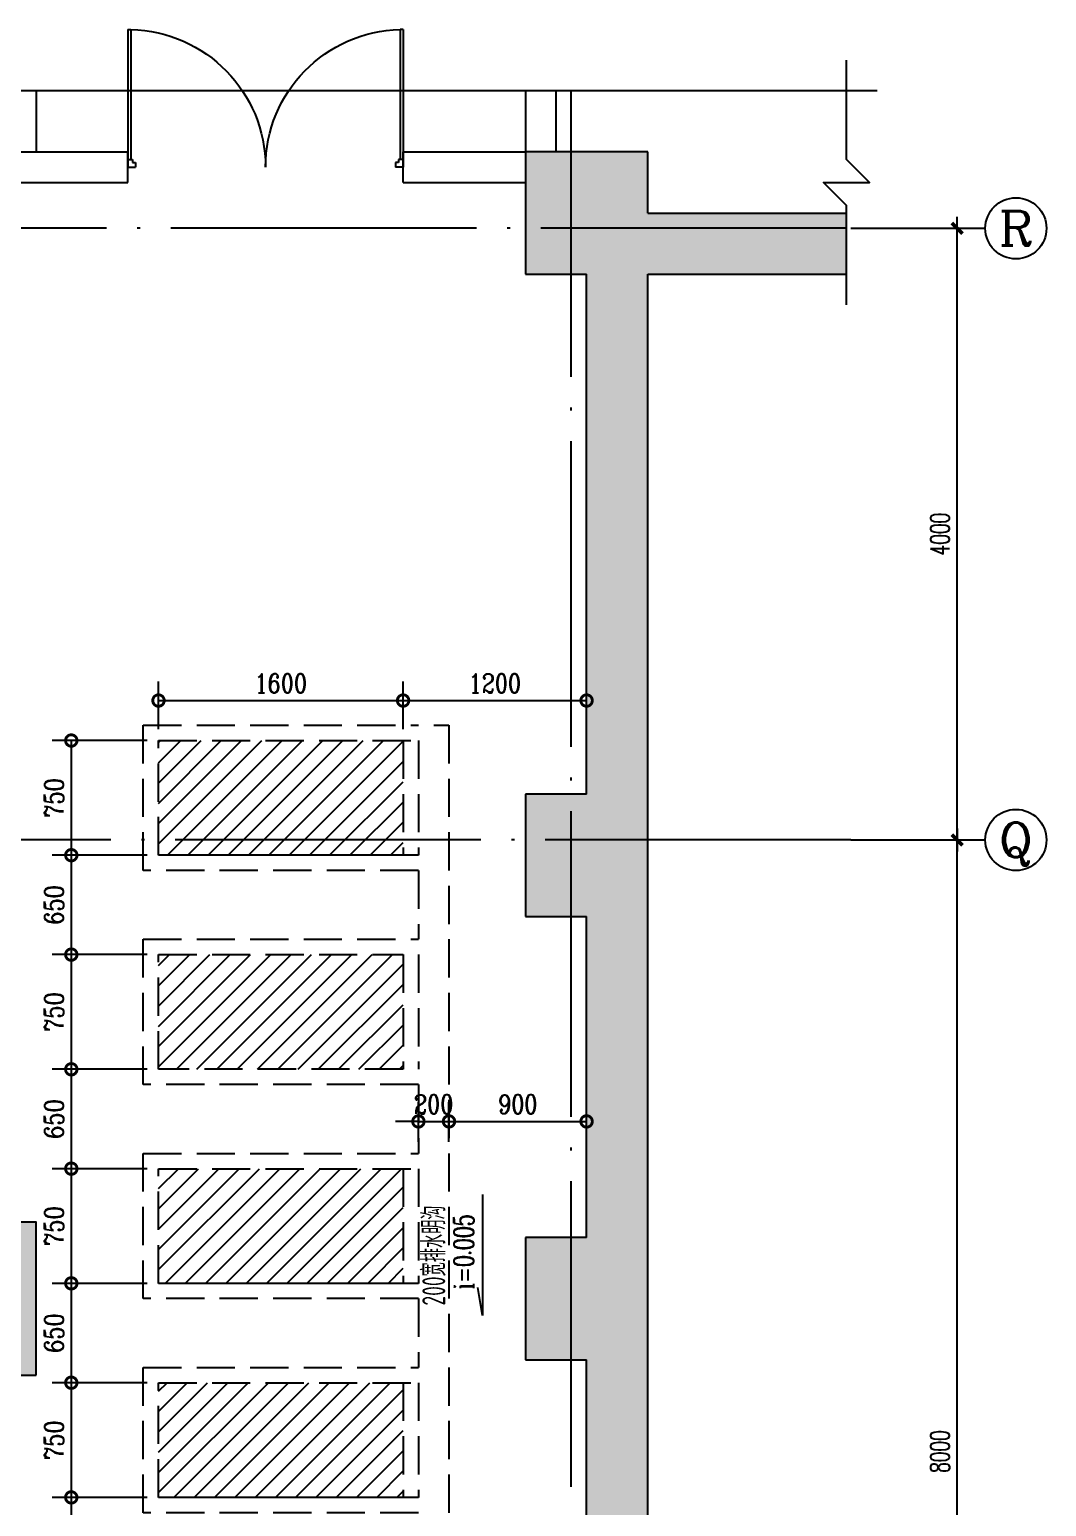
# Model space of a CAD drawing. Extents: x -345393 to -54719, y 203828 to 476815.
# Drawn here: x -274612 to -267960, y 236051 to 245710 of the extents above; entities that cross this region are included whole.
import ezdxf
from ezdxf.enums import TextEntityAlignment as Align

# ---------------------------------------------------------------- set-up
doc = ezdxf.new("R2010")
doc.units = 0
doc.header["$LTSCALE"] = 1000
doc.header["$MEASUREMENT"] = 0
doc.linetypes.add('DASH', pattern=[0.35, 0.25, -0.1])
doc.linetypes.add('DOTE', pattern=[2.42, 2, -0.2, 0.02, -0.2])
doc.layers.get('0').update_dxf_attribs({"color": 252, "linetype": 'CONTINUOUS'})
doc.layers.get('Defpoints').update_dxf_attribs({"color": 252, "linetype": 'CONTINUOUS'})
for name, color, linetype in [('A-墙线', 252, 'CONTINUOUS'), ('A-门', 252, 'CONTINUOUS'), ('AXIS', 252, 'CONTINUOUS'), ('AXIS_TEXT', 252, 'CONTINUOUS'), ('COLUMN', 250, 'CONTINUOUS'), ('DOTE', 250, 'DOTE'), ('PUB_HATCH', 250, 'CONTINUOUS'), ('WALL', 252, 'CONTINUOUS'), ('暖通-水-标注', 95, 'CONTINUOUS'), ('暖通-水-设备基础', 75, 'DASH'), ('暖通-水-说明', 3, 'CONTINUOUS'), ('暖通-风-标注', 160, 'CONTINUOUS')]:
    doc.layers.add(name, color=color, linetype=linetype)
doc.styles.add('_TCH_AXIS', font='COMPLEX', dxfattribs={"bigfont": 'GBCBIG'})
doc.styles.add('COMPLEX', font='COMPLEX')
doc.styles.add('HZ-ZGBZ', font='romanc.shx', dxfattribs={"width": 0.65, "bigfont": '0hztxt.shx'})
doc.styles.add('M-TEXT2', font='romanc.shx', dxfattribs={"width": 0.8, "bigfont": 'hzf.shx'})
doc.styles.add('NT4', font='tssdeng.shx', dxfattribs={"width": 0.65, "bigfont": 'tssdchn.shx'})
doc.styles.add('ROMANC', font='romanc', dxfattribs={"width": 0.9})
doc.dimstyles.new('暖-标注50', dxfattribs={"dimscale": 0.5, "dimtxt": 250, "dimasz": 1, "dimexe": 150, "dimexo": 150, "dimgap": 100, "dimtad": 1, "dimdec": 0, "dimdsep": 46, "dimtxsty": 'HZ-ZGBZ', "dimblk": '_DIMX', "dimcen": 0.09, "dimclrt": 7, "dimadec": 0, "dimazin": 0, "dimtfac": 1, "dimtdec": 0, "dimtix": 1, "dimtmove": 2, "dimatfit": 3, "dimldrblk": '_DIMX', "dimfxl": 0, "dimtolj": 1, "dimtzin": 0, "dimarcsym": 0})
doc.dimstyles.new('暖通-水-尺寸标注50', dxfattribs={"dimscale": 0.5, "dimtxt": 250, "dimasz": 300, "dimexe": 250, "dimexo": 150, "dimgap": 100, "dimtad": 1, "dimdec": 4, "dimrnd": 5, "dimdsep": 46, "dimtxsty": 'M-TEXT2', "dimblk1": 'DOTSMALL', "dimblk2": 'DOTSMALL', "dimsah": 1, "dimcen": 0.09, "dimclrd": 256, "dimclre": 256, "dimclrt": 7, "dimadec": 0, "dimazin": 0, "dimtfac": 1, "dimtdec": 4, "dimtix": 1, "dimtmove": 2, "dimatfit": 3, "dimldrblk": 'DOTSMALL', "dimfxl": 0, "dimtolj": 1, "dimtzin": 0, "dimarcsym": 0})

# ---------------------------------------------------------------- blocks, each defined once
blk = doc.blocks.new('m1800')
at = {"layer": 'A-墙线'}
for p, q in [((-900, -100), (-900, 100)), ((900, -100), (900, 100))]:
    blk.add_line(p, q, dxfattribs=at)
at = {"layer": 'A-门'}
for p, q in [((-900, 900), (-900, 0)), ((-900, 900), (-880, 900)), ((-880, 900), (-880, 50)), ((880, 900), (880, 50)), ((900, 900), (880, 900)), ((900, 900), (900, 0)), ((-900, 50), (-870, 50)), ((-900, 0), (-850, 0)), ((-870, 50), (-870, 30)), ((-870, 30), (-850, 30)), ((-850, 30), (-850, 0)), ((850, 30), (850, 0)), ((870, 30), (850, 30)), ((900, 0), (850, 0)), ((870, 50), (870, 30)), ((900, 50), (870, 50))]:
    blk.add_line(p, q, dxfattribs=at)
for centre, start, end in [((-900, 0), 0, 88.72666), ((900, 0), 91.27334, 180)]:
    blk.add_arc(centre, 900, start, end, dxfattribs=at)
blk = doc.blocks.new('_DIMX')
blk.add_line((-150, 0), (150, 0))
at = {"const_width": 50}
blk.add_lwpolyline([(-70, -70), (70, 70)], dxfattribs=at)
blk = doc.blocks.new('*D293')
at = {"layer": 'Defpoints', "color": 0}
for p in [(-269268.2, 240410.1), (-268544.3, 240410.1), (-269268.2, 232410.1)]:
    blk.add_point(p, dxfattribs=at)
at = {"layer": '暖通-风-标注', "color": 0, "lineweight": -2}
for p, q in [((-269193.2, 240410.1), (-268469.3, 240410.1)), ((-268544.3, 232410.6), (-268544.3, 240409.6)), ((-269193.2, 232410.1), (-268469.3, 232410.1))]:
    blk.add_line(p, q, dxfattribs=at)
at = {"layer": '暖通-风-标注', "color": 0, "lineweight": -2, "xscale": 0.5, "yscale": 0.5, "zscale": 0.5}
for p, rotation in [((-268544.3, 240410.1), 90), ((-268544.3, 232410.1), 270)]:
    blk.add_blockref('_DIMX', p, dxfattribs=dict(at, rotation=rotation))
at = {"layer": '暖通-风-标注', "color": 7, "insert": (-268656.8, 236410.1), "char_height": 125, "attachment_point": 5, "rotation": 90, "style": 'HZ-ZGBZ'}
blk.add_mtext('\\A1;8000', dxfattribs=at)
blk = doc.blocks.new('*D294')
at = {"layer": 'Defpoints', "color": 0}
for p in [(-269268.2, 244410.1), (-268544.3, 244410.1), (-269268.2, 240410.1)]:
    blk.add_point(p, dxfattribs=at)
at = {"layer": '暖通-风-标注', "color": 0, "lineweight": -2}
for p, q in [((-269193.2, 244410.1), (-268469.3, 244410.1)), ((-268544.3, 240410.6), (-268544.3, 244409.6)), ((-269193.2, 240410.1), (-268469.3, 240410.1))]:
    blk.add_line(p, q, dxfattribs=at)
at = {"layer": '暖通-风-标注', "color": 0, "lineweight": -2, "xscale": 0.5, "yscale": 0.5, "zscale": 0.5}
for p, rotation in [((-268544.3, 244410.1), 90), ((-268544.3, 240410.1), 270)]:
    blk.add_blockref('_DIMX', p, dxfattribs=dict(at, rotation=rotation))
at = {"layer": '暖通-风-标注', "color": 7, "insert": (-268656.8, 242410.1), "char_height": 125, "attachment_point": 5, "rotation": 90, "style": 'HZ-ZGBZ'}
blk.add_mtext('\\A1;4000', dxfattribs=at)
blk = doc.blocks.new('_AXISO')
blk.add_circle((0, 0), 0.5)
at = {"layer": 'AXIS_TEXT', "style": 'COMPLEX', "width": 1.041667}
blk.add_attdef('A', text='', height=0.56, dxfattribs=at).set_placement((-0.25, -0.28), (0.25, -0.28), align=Align.FIT)
blk = doc.blocks.new('_FZH')
blk.add_lwpolyline([(-0.5, -0.5), (0.5, -0.5), (0.5, 0.5), (-0.5, 0.5)], close=True)
at = {"layer": 'PUB_HATCH'}
blk.add_solid([(-0.5, -0.5), (0.5, -0.5), (-0.5, 0.5), (0.5, 0.5)], dxfattribs=at)
blk = doc.blocks.new('_DOTSMALL')
at = {"color": 0, "const_width": 0.5}
blk.add_lwpolyline([(-0.0625, 0, 1), (0.0625, 0, 1)], format="xyb", close=True, dxfattribs=at)
blk = doc.blocks.new('*D220')
at = {"layer": 'Defpoints', "color": 0}
for p in [(-273768.2, 241060.1), (-274338.6, 240310.1), (-273768.2, 240310.1)]:
    blk.add_point(p, dxfattribs=at)
at = {"layer": '暖通-水-标注', "linetype": 'Continuous', "lineweight": -2}
for p, q in [((-273843.2, 241060.1), (-274463.6, 241060.1)), ((-274338.6, 241060.1), (-274338.6, 240310.1)), ((-273843.2, 240310.1), (-274463.6, 240310.1))]:
    blk.add_line(p, q, dxfattribs=at)
at = {"layer": '暖通-水-标注', "lineweight": -2, "xscale": 150, "yscale": 150, "zscale": 150}
for p, rotation in [((-274338.6, 241060.1), 90), ((-274338.6, 240310.1), 270)]:
    blk.add_blockref('_DOTSMALL', p, dxfattribs=dict(at, rotation=rotation))
at = {"layer": '暖通-水-标注', "color": 7, "insert": (-274451.1, 240685.1), "char_height": 125, "attachment_point": 5, "rotation": 90, "style": 'M-TEXT2'}
blk.add_mtext('\\A1;750', dxfattribs=at)
blk = doc.blocks.new('*D221')
at = {"layer": 'Defpoints', "color": 0}
for p in [(-273768.2, 240310.1), (-274338.6, 239660.1), (-273768.2, 239660.1)]:
    blk.add_point(p, dxfattribs=at)
at = {"layer": '暖通-水-标注', "linetype": 'Continuous', "lineweight": -2}
for p, q in [((-273843.2, 240310.1), (-274463.6, 240310.1)), ((-274338.6, 240310.1), (-274338.6, 239660.1)), ((-273843.2, 239660.1), (-274463.6, 239660.1))]:
    blk.add_line(p, q, dxfattribs=at)
at = {"layer": '暖通-水-标注', "lineweight": -2, "xscale": 150, "yscale": 150, "zscale": 150}
for p, rotation in [((-274338.6, 240310.1), 90), ((-274338.6, 239660.1), 270)]:
    blk.add_blockref('_DOTSMALL', p, dxfattribs=dict(at, rotation=rotation))
at = {"layer": '暖通-水-标注', "color": 7, "insert": (-274451.1, 239985.1), "char_height": 125, "attachment_point": 5, "rotation": 90, "style": 'M-TEXT2'}
blk.add_mtext('\\A1;650', dxfattribs=at)
blk = doc.blocks.new('*D222')
at = {"layer": 'Defpoints', "color": 0}
for p in [(-273768.2, 239660.1), (-274338.6, 238910.1), (-273768.2, 238910.1)]:
    blk.add_point(p, dxfattribs=at)
at = {"layer": '暖通-水-标注', "linetype": 'Continuous', "lineweight": -2}
for p, q in [((-273843.2, 239660.1), (-274463.6, 239660.1)), ((-274338.6, 239660.1), (-274338.6, 238910.1)), ((-273843.2, 238910.1), (-274463.6, 238910.1))]:
    blk.add_line(p, q, dxfattribs=at)
at = {"layer": '暖通-水-标注', "lineweight": -2, "xscale": 150, "yscale": 150, "zscale": 150}
for p, rotation in [((-274338.6, 239660.1), 90), ((-274338.6, 238910.1), 270)]:
    blk.add_blockref('_DOTSMALL', p, dxfattribs=dict(at, rotation=rotation))
at = {"layer": '暖通-水-标注', "color": 7, "insert": (-274451.1, 239285.1), "char_height": 125, "attachment_point": 5, "rotation": 90, "style": 'M-TEXT2'}
blk.add_mtext('\\A1;750', dxfattribs=at)
blk = doc.blocks.new('*D223')
at = {"layer": 'Defpoints', "color": 0}
for p in [(-273768.2, 238910.1), (-274338.6, 238260.1), (-273768.2, 238260.1)]:
    blk.add_point(p, dxfattribs=at)
at = {"layer": '暖通-水-标注', "linetype": 'Continuous', "lineweight": -2}
for p, q in [((-273843.2, 238910.1), (-274463.6, 238910.1)), ((-274338.6, 238910.1), (-274338.6, 238260.1)), ((-273843.2, 238260.1), (-274463.6, 238260.1))]:
    blk.add_line(p, q, dxfattribs=at)
at = {"layer": '暖通-水-标注', "lineweight": -2, "xscale": 150, "yscale": 150, "zscale": 150}
for p, rotation in [((-274338.6, 238910.1), 90), ((-274338.6, 238260.1), 270)]:
    blk.add_blockref('_DOTSMALL', p, dxfattribs=dict(at, rotation=rotation))
at = {"layer": '暖通-水-标注', "color": 7, "insert": (-274451.1, 238585.1), "char_height": 125, "attachment_point": 5, "rotation": 90, "style": 'M-TEXT2'}
blk.add_mtext('\\A1;650', dxfattribs=at)
blk = doc.blocks.new('*D224')
at = {"layer": 'Defpoints', "color": 0}
for p in [(-273768.2, 238260.1), (-274338.6, 237510.1), (-273768.2, 237510.1)]:
    blk.add_point(p, dxfattribs=at)
at = {"layer": '暖通-水-标注', "linetype": 'Continuous', "lineweight": -2}
for p, q in [((-273843.2, 238260.1), (-274463.6, 238260.1)), ((-274338.6, 238260.1), (-274338.6, 237510.1)), ((-273843.2, 237510.1), (-274463.6, 237510.1))]:
    blk.add_line(p, q, dxfattribs=at)
at = {"layer": '暖通-水-标注', "lineweight": -2, "xscale": 150, "yscale": 150, "zscale": 150}
for p, rotation in [((-274338.6, 238260.1), 90), ((-274338.6, 237510.1), 270)]:
    blk.add_blockref('_DOTSMALL', p, dxfattribs=dict(at, rotation=rotation))
at = {"layer": '暖通-水-标注', "color": 7, "insert": (-274451.1, 237885.1), "char_height": 125, "attachment_point": 5, "rotation": 90, "style": 'M-TEXT2'}
blk.add_mtext('\\A1;750', dxfattribs=at)
blk = doc.blocks.new('*D225')
at = {"layer": 'Defpoints', "color": 0}
for p in [(-273768.2, 237510.1), (-274338.6, 236860.1), (-273768.2, 236860.1)]:
    blk.add_point(p, dxfattribs=at)
at = {"layer": '暖通-水-标注', "linetype": 'Continuous', "lineweight": -2}
for p, q in [((-273843.2, 237510.1), (-274463.6, 237510.1)), ((-274338.6, 237510.1), (-274338.6, 236860.1)), ((-273843.2, 236860.1), (-274463.6, 236860.1))]:
    blk.add_line(p, q, dxfattribs=at)
at = {"layer": '暖通-水-标注', "lineweight": -2, "xscale": 150, "yscale": 150, "zscale": 150}
for p, rotation in [((-274338.6, 237510.1), 90), ((-274338.6, 236860.1), 270)]:
    blk.add_blockref('_DOTSMALL', p, dxfattribs=dict(at, rotation=rotation))
at = {"layer": '暖通-水-标注', "color": 7, "insert": (-274451.1, 237185.1), "char_height": 125, "attachment_point": 5, "rotation": 90, "style": 'M-TEXT2'}
blk.add_mtext('\\A1;650', dxfattribs=at)
blk = doc.blocks.new('*D226')
at = {"layer": 'Defpoints', "color": 0}
for p in [(-273768.2, 236860.1), (-274338.6, 236110.1), (-273768.2, 236110.1)]:
    blk.add_point(p, dxfattribs=at)
at = {"layer": '暖通-水-标注', "linetype": 'Continuous', "lineweight": -2}
for p, q in [((-273843.2, 236860.1), (-274463.6, 236860.1)), ((-274338.6, 236860.1), (-274338.6, 236110.1)), ((-273843.2, 236110.1), (-274463.6, 236110.1))]:
    blk.add_line(p, q, dxfattribs=at)
at = {"layer": '暖通-水-标注', "lineweight": -2, "xscale": 150, "yscale": 150, "zscale": 150}
for p, rotation in [((-274338.6, 236860.1), 90), ((-274338.6, 236110.1), 270)]:
    blk.add_blockref('_DOTSMALL', p, dxfattribs=dict(at, rotation=rotation))
at = {"layer": '暖通-水-标注', "color": 7, "insert": (-274451.1, 236485.1), "char_height": 125, "attachment_point": 5, "rotation": 90, "style": 'M-TEXT2'}
blk.add_mtext('\\A1;750', dxfattribs=at)
blk = doc.blocks.new('*D227')
at = {"layer": 'Defpoints', "color": 0}
for p in [(-273768.2, 236110.1), (-274338.6, 235610.1), (-273318.2, 235610.1)]:
    blk.add_point(p, dxfattribs=at)
at = {"layer": '暖通-水-标注', "linetype": 'Continuous', "lineweight": -2}
for p, q in [((-273843.2, 236110.1), (-274463.6, 236110.1)), ((-274338.6, 236110.1), (-274338.6, 235610.1)), ((-273393.2, 235610.1), (-274463.6, 235610.1))]:
    blk.add_line(p, q, dxfattribs=at)
at = {"layer": '暖通-水-标注', "lineweight": -2, "xscale": 150, "yscale": 150, "zscale": 150}
for p, rotation in [((-274338.6, 236110.1), 90), ((-274338.6, 235610.1), 270)]:
    blk.add_blockref('_DOTSMALL', p, dxfattribs=dict(at, rotation=rotation))
at = {"layer": '暖通-水-标注', "color": 7, "insert": (-274451.1, 235860.1), "char_height": 125, "attachment_point": 5, "rotation": 90, "style": 'M-TEXT2'}
blk.add_mtext('\\A1;500', dxfattribs=at)
blk = doc.blocks.new('*D232')
at = {"layer": 'Defpoints', "color": 0}
for p in [(-272168.2, 241321.7), (-273768.2, 241060.1), (-272168.2, 241060.1)]:
    blk.add_point(p, dxfattribs=at)
at = {"layer": '暖通-水-标注', "linetype": 'Continuous', "lineweight": -2}
for p, q in [((-273768.2, 241135.1), (-273768.2, 241446.7)), ((-272168.2, 241135.1), (-272168.2, 241446.7)), ((-273768.2, 241321.7), (-272168.2, 241321.7))]:
    blk.add_line(p, q, dxfattribs=at)
at = {"layer": '暖通-水-标注', "lineweight": -2, "xscale": 150, "yscale": 150, "zscale": 150, "rotation": 180}
blk.add_blockref('_DOTSMALL', (-273768.2, 241321.7), dxfattribs=at)
at = {"layer": '暖通-水-标注', "lineweight": -2, "xscale": 150, "yscale": 150, "zscale": 150}
blk.add_blockref('_DOTSMALL', (-272168.2, 241321.7), dxfattribs=at)
at = {"layer": '暖通-水-标注', "color": 7, "insert": (-272968.2, 241434.2), "char_height": 125, "attachment_point": 5, "style": 'M-TEXT2'}
blk.add_mtext('\\A1;1600', dxfattribs=at)
blk = doc.blocks.new('*D233')
at = {"layer": 'Defpoints', "color": 0}
for p in [(-270968.2, 241321.7), (-272168.2, 241060.1), (-270968.2, 240710.1)]:
    blk.add_point(p, dxfattribs=at)
at = {"layer": '暖通-水-标注', "linetype": 'Continuous', "lineweight": -2}
for p, q in [((-272168.2, 241135.1), (-272168.2, 241446.7)), ((-270968.2, 240785.1), (-270968.2, 241446.7)), ((-272168.2, 241321.7), (-270968.2, 241321.7))]:
    blk.add_line(p, q, dxfattribs=at)
at = {"layer": '暖通-水-标注', "lineweight": -2, "xscale": 150, "yscale": 150, "zscale": 150, "rotation": 180}
blk.add_blockref('_DOTSMALL', (-272168.2, 241321.7), dxfattribs=at)
at = {"layer": '暖通-水-标注', "lineweight": -2, "xscale": 150, "yscale": 150, "zscale": 150}
blk.add_blockref('_DOTSMALL', (-270968.2, 241321.7), dxfattribs=at)
at = {"layer": '暖通-水-标注', "color": 7, "insert": (-271568.2, 241434.2), "char_height": 125, "attachment_point": 5, "style": 'M-TEXT2'}
blk.add_mtext('\\A1;1200', dxfattribs=at)
blk = doc.blocks.new('*D593')
at = {"layer": 'Defpoints', "color": 0}
for p in [(-271868.2, 238569), (-272068.2, 238360.1), (-271868.2, 238360.1)]:
    blk.add_point(p, dxfattribs=at)
at = {"layer": '暖通-水-标注', "linetype": 'Continuous', "lineweight": -2}
for p, q in [((-272068.2, 238435.1), (-272068.2, 238694)), ((-271868.2, 238435.1), (-271868.2, 238694)), ((-272068.2, 238569), (-272218.2, 238569)), ((-272068.2, 238569), (-271868.2, 238569)), ((-271868.2, 238569), (-271718.2, 238569))]:
    blk.add_line(p, q, dxfattribs=at)
at = {"layer": '暖通-水-标注', "lineweight": -2, "xscale": 150, "yscale": 150, "zscale": 150}
blk.add_blockref('_DOTSMALL', (-272068.2, 238569), dxfattribs=at)
at = {"layer": '暖通-水-标注', "lineweight": -2, "xscale": 150, "yscale": 150, "zscale": 150, "rotation": 180}
blk.add_blockref('_DOTSMALL', (-271868.2, 238569), dxfattribs=at)
at = {"layer": '暖通-水-标注', "color": 7, "insert": (-271968.2, 238681.5), "char_height": 125, "attachment_point": 5, "style": 'M-TEXT2'}
blk.add_mtext('\\A1;200', dxfattribs=at)
blk = doc.blocks.new('*D594')
at = {"layer": 'Defpoints', "color": 0}
for p in [(-270968.2, 238569), (-271868.2, 238360.1), (-270968.2, 238211.4)]:
    blk.add_point(p, dxfattribs=at)
at = {"layer": '暖通-水-标注', "linetype": 'Continuous', "lineweight": -2}
for p, q in [((-271868.2, 238435.1), (-271868.2, 238694)), ((-270968.2, 238286.4), (-270968.2, 238694)), ((-271868.2, 238569), (-270968.2, 238569))]:
    blk.add_line(p, q, dxfattribs=at)
at = {"layer": '暖通-水-标注', "lineweight": -2, "xscale": 150, "yscale": 150, "zscale": 150, "rotation": 180}
blk.add_blockref('_DOTSMALL', (-271868.2, 238569), dxfattribs=at)
at = {"layer": '暖通-水-标注', "lineweight": -2, "xscale": 150, "yscale": 150, "zscale": 150}
blk.add_blockref('_DOTSMALL', (-270968.2, 238569), dxfattribs=at)
at = {"layer": '暖通-水-标注', "color": 7, "insert": (-271418.2, 238681.5), "char_height": 125, "attachment_point": 5, "style": 'M-TEXT2'}
blk.add_mtext('\\A1;900', dxfattribs=at)

msp = doc.modelspace()

# ---------------------------------------------------------------- hatches: boundary and pattern name
at = {"layer": 'PUB_HATCH'}
for points in [[(-271368.20658, 244110.0791), (-270568.20963, 244110.0791), (-270568.20963, 244910.07986), (-271368.20658, 244910.07986)], [(-269268.21421, 244110.08253), (-269268.21421, 244510.08253), (-270568.20963, 244510.08253), (-270568.20963, 244110.08253)], [(-270568.20963, 244260.08291), (-270568.20963, 244110.0791), (-270968.20429, 244110.0791), (-270968.20429, 240710.08253), (-270568.20429, 240710.08253), (-270568.20429, 244260.08291)], [(-271368.20811, 239910.08368), (-270568.20429, 239910.08368), (-270568.20429, 240710.08253), (-271368.20811, 240710.08253)], [(-270568.20429, 239910.08368), (-270968.20429, 239910.08368), (-270968.20429, 237810.08196), (-270568.20429, 237810.08196)], [(-271368.20811, 237010.08311), (-270568.20429, 237010.08311), (-270568.20429, 237810.08196), (-271368.20811, 237810.08196)], [(-270568.20429, 237010.08311), (-270968.20429, 237010.08311), (-270968.20429, 232810.07891), (-270568.20429, 232810.07891)]]:
    msp.add_hatch(color=256, dxfattribs=at).paths.add_polyline_path(points)
at = {"layer": '暖通-水-设备基础'}
h = msp.add_hatch(dxfattribs=at)
h.set_pattern_fill('ANSI31', color=251, scale=750, style=0)
h.set_pattern_definition([(45, (-963204.23, 49590.78), (-66.291261, 66.291261), [])])
h.paths.add_polyline_path([(-272168.20811, 240310.07891), (-272168.20811, 241060.07891), (-273768.20811, 241060.07891), (-273768.20811, 240310.07891)])
h.paths.add_polyline_path([(-272168.20811, 238910.07891), (-272168.20811, 239660.07891), (-273768.20811, 239660.07891), (-273768.20811, 238910.07891)])
h.paths.add_polyline_path([(-272168.20811, 237510.07891), (-272168.20811, 238260.07891), (-273768.20811, 238260.07891), (-273768.20811, 237510.07891)])
h.paths.add_polyline_path([(-272168.20811, 236110.07891), (-272168.20811, 236860.07891), (-273768.20811, 236860.07891), (-273768.20811, 236110.07891)])
h.paths.add_polyline_path([(-272168.20811, 234810.07891), (-272168.20811, 235610.07891), (-273318.20811, 235610.07891), (-273318.20811, 234810.07891)])
h.paths.add_polyline_path([(-274168.20811, 234310.07891), (-274168.20811, 233310.07891), (-272168.20811, 233310.07891), (-272168.20811, 234310.07891)])

# ---------------------------------------------------------------- linework, layer by layer
at = {"layer": 'A-墙线'}
for p, q in [((-274568.20506, 245310.07948), (-274568.20506, 244910.08253)), ((-271368.21116, 245310.07948), (-271368.21116, 244810.07977)), ((-271168.21116, 245310.07948), (-271168.21116, 244910.07986)), ((-274768.20811, 244910.08253), (-273968.21116, 244910.08253)), ((-272168.21116, 244910.08253), (-271368.21116, 244910.08253)), ((-274768.20811, 244710.08253), (-273968.21116, 244710.08253)), ((-272168.21116, 244710.08253), (-271368.21116, 244710.08253))]:
    msp.add_line(p, q, dxfattribs=at)
at = {"layer": 'AXIS'}
for p, q in [((-269239.62522, 244410.07948), (-268360.13733, 244410.07948)), ((-269239.62522, 240410.07948), (-268360.13733, 240410.07948))]:
    msp.add_line(p, q, dxfattribs=at)
at = {"layer": 'COLUMN'}
for p, q in [((-270568.20963, 244910.07986), (-271368.20658, 244910.07986)), ((-271368.20658, 244910.07986), (-271368.20658, 244110.0791)), ((-270568.20963, 244510.08253), (-270568.20963, 244910.07986)), ((-271368.20658, 244110.0791), (-270968.20429, 244110.0791)), ((-270968.20429, 240710.08253), (-271368.20811, 240710.08253)), ((-271368.20811, 240710.08253), (-271368.20811, 239910.08368)), ((-270568.20429, 239910.08368), (-270568.20429, 240710.08253)), ((-271368.20811, 239910.08368), (-270968.20429, 239910.08368)), ((-270968.20429, 237810.08196), (-271368.20811, 237810.08196)), ((-271368.20811, 237810.08196), (-271368.20811, 237010.08311)), ((-270568.20429, 237010.08311), (-270568.20429, 237810.08196)), ((-271368.20811, 237010.08311), (-270968.20429, 237010.08311))]:
    msp.add_line(p, q, dxfattribs=at)
at = {"layer": 'DOTE'}
for p, q in [((-271068.20811, 231338.54729), (-271068.20811, 245310.07948)), ((-269268.21421, 244410.07948), (-298868.202, 244410.07948)), ((-269239.62522, 240410.07948), (-298868.202, 240410.07948))]:
    msp.add_line(p, q, dxfattribs=at)
at = {"layer": 'WALL'}
for p, q in [((-270568.20963, 244510.08253), (-269268.21421, 244510.08253)), ((-270968.20429, 240710.08253), (-270968.20429, 244110.0791)), ((-270568.20963, 244110.08253), (-269268.21421, 244110.08253)), ((-270568.20429, 240710.08253), (-270568.20429, 244110.0791)), ((-270968.20429, 237810.08196), (-270968.20429, 239910.08368)), ((-270568.20429, 237810.08196), (-270568.20429, 239910.08368)), ((-270968.20429, 232810.07891), (-270968.20429, 237010.08311)), ((-270568.20429, 232810.07891), (-270568.20429, 237010.08311))]:
    msp.add_line(p, q, dxfattribs=at)
at = {"layer": '暖通-水-标注'}
for points in [[(-269068.21421, 245310.07948), (-283918.20811, 245310.07948), (-284068.18546, 245160.10213), (-284068.23076, 245460.05683), (-284218.20811, 245310.07948), (-299068.202, 245310.07948)], [(-269268.21421, 243910.08253), (-269268.21421, 244560.08101), (-269418.19156, 244710.05836), (-269118.23686, 244710.10366), (-269268.21421, 244860.08101), (-269268.21421, 245510.07948)]]:
    msp.add_lwpolyline(points, dxfattribs=at)
at = {"layer": '暖通-水-设备基础', "color": 2}
for p, q in [((-271968.20811, 241160.07891), (-271868.20811, 241160.07891)), ((-271868.20811, 241160.07891), (-271868.20811, 233210.07891)), ((-272068.20811, 239660.07891), (-272068.20811, 238910.07891)), ((-272068.20811, 238810.07891), (-272068.20811, 238360.07891)), ((-272068.20811, 238260.07891), (-272068.20811, 237510.07891)), ((-272068.20811, 237410.07891), (-272068.20811, 236960.07891)), ((-272068.20811, 236860.07891), (-272068.20811, 236110.07891))]:
    msp.add_line(p, q, dxfattribs=at)
for points in [[(-272068.20811, 240210.07891), (-273868.20811, 240210.07891), (-273868.20811, 241160.07891), (-272068.20811, 241160.07891)], [(-272068.20811, 240310.07891), (-273768.20811, 240310.07891), (-273768.20811, 241060.07891), (-272068.20811, 241060.07891), (-272068.20811, 240310.07891)], [(-272068.20811, 240210.07891), (-272068.20811, 239760.07891)], [(-272068.20811, 238810.07891), (-273868.20811, 238810.07891), (-273868.20811, 239760.07891), (-272068.20811, 239760.07891)], [(-272068.20811, 237410.07891), (-273868.20811, 237410.07891), (-273868.20811, 238360.07891), (-272068.20811, 238360.07891)], [(-272068.20811, 237510.07891), (-273768.20811, 237510.07891), (-273768.20811, 238260.07891), (-272068.20811, 238260.07891)], [(-272068.20811, 236010.07891), (-273868.20811, 236010.07891), (-273868.20811, 236960.07891), (-272068.20811, 236960.07891)], [(-272068.20811, 236110.07891), (-273768.20811, 236110.07891), (-273768.20811, 236860.07891), (-272068.20811, 236860.07891)]]:
    msp.add_lwpolyline(points, dxfattribs=at)
at = {"layer": '暖通-水-设备基础', "color": 75}
for points in [[(-273768.20811, 240310.07891), (-273768.20811, 241060.07891), (-272168.20811, 241060.07891), (-272168.20811, 240310.07891)], [(-273768.20811, 238910.07891), (-273768.20811, 239660.07891), (-272168.20811, 239660.07891), (-272168.20811, 238910.07891)], [(-273768.20811, 237510.07891), (-273768.20811, 238260.07891), (-272168.20811, 238260.07891), (-272168.20811, 237510.07891)], [(-273768.20811, 236110.07891), (-273768.20811, 236860.07891), (-272168.20811, 236860.07891), (-272168.20811, 236110.07891)]]:
    msp.add_lwpolyline(points, close=True, dxfattribs=at)
at = {"layer": '暖通-水-说明'}
for p, q in [((-271648.13602, 238092.08653), (-271648.13602, 237299.38546)), ((-271648.13602, 237299.38546), (-271679.91447, 237482.66582))]:
    msp.add_line(p, q, dxfattribs=at)

# ---------------------------------------------------------------- block references
at = {"layer": 'A-门', "xscale": -1}
msp.add_blockref('m1800', (-273068.21116, 244810.08253), dxfattribs=at)
at = {"layer": 'AXIS'}
ref = msp.add_blockref('_AXISO', (-268160.13733, 244410.07948), dxfattribs=dict(at, xscale=400, yscale=400, zscale=400))
ref.add_attrib('A', 'R', dxfattribs={"layer": 'AXIS_TEXT', "height": 226.27417, "style": '_TCH_AXIS', "width": 1.166667}).set_placement((-268273.27442, 244296.9424), (-268047.00025, 244296.9424), align=Align.FIT)
ref = msp.add_blockref('_AXISO', (-268160.13733, 240410.07948), dxfattribs=dict(at, xscale=400, yscale=400, zscale=400))
ref.add_attrib('A', 'Q', dxfattribs={"layer": 'AXIS_TEXT', "height": 226.27417, "style": '_TCH_AXIS', "width": 1.3125}).set_placement((-268273.27442, 240296.9424), (-268047.00025, 240296.9424), align=Align.FIT)
at = {"layer": 'COLUMN', "xscale": 1000, "yscale": 1000, "zscale": 1000, "rotation": 90}
msp.add_blockref('_FZH', (-275068.20811, 237410.08253), dxfattribs=at)

# ---------------------------------------------------------------- texts
at = {"layer": '暖通-水-说明', "color": 3}
for s, height, style, width, p in [('200宽排水明沟', 150, 'NT4', 0.65, (-271892.54374, 237364.61946)), ('i=0.005', 131.25, 'ROMANC', 0.7, (-271706.17211, 237470.51976))]:
    msp.add_text(s, height=height, rotation=90, dxfattribs=dict(at, style=style, width=width)).set_placement(p)

# ---------------------------------------------------------------- dimensions: what is measured, and where the dimension line sits
at = {"layer": '暖通-水-标注'}
for base, p1, p2, picture, middle in [((-272168.20811, 241321.68242), (-273768.20811, 241060.07891), (-272168.20811, 241060.07891), '*D232', (-272968.20811, 241434.18242)), ((-270968.20429, 241321.68242), (-272168.20811, 241060.07891), (-270968.20429, 240710.08253), '*D233', (-271568.2062, 241434.18242)), ((-271868.20811, 238568.99872), (-272068.20811, 238360.07891), (-271868.20811, 238360.07891), '*D593', (-271968.20811, 238681.49872)), ((-270968.20429, 238568.99872), (-271868.20811, 238360.07891), (-270968.20429, 238211.44864), '*D594', (-271418.2062, 238681.49872))]:
    dim = msp.add_linear_dim(base=base, p1=p1, p2=p2, dimstyle='暖通-水-尺寸标注50', dxfattribs=at)
    dim.commit()
    dim.dimension.update_dxf_attribs({"geometry": picture, "text_midpoint": middle})
for base, p1, p2, picture, middle in [((-274338.59434, 240310.07891), (-273768.20811, 241060.07891), (-273768.20811, 240310.07891), '*D220', (-274451.09434, 240685.07891)), ((-274338.59434, 239660.07891), (-273768.20811, 240310.07891), (-273768.20811, 239660.07891), '*D221', (-274451.09434, 239985.07891)), ((-274338.59434, 238910.07891), (-273768.20811, 239660.07891), (-273768.20811, 238910.07891), '*D222', (-274451.09434, 239285.07891)), ((-274338.59434, 238260.07891), (-273768.20811, 238910.07891), (-273768.20811, 238260.07891), '*D223', (-274451.09434, 238585.07891)), ((-274338.59434, 237510.07891), (-273768.20811, 238260.07891), (-273768.20811, 237510.07891), '*D224', (-274451.09434, 237885.07891)), ((-274338.59434, 236860.07891), (-273768.20811, 237510.07891), (-273768.20811, 236860.07891), '*D225', (-274451.09434, 237185.07891)), ((-274338.59434, 236110.07891), (-273768.20811, 236860.07891), (-273768.20811, 236110.07891), '*D226', (-274451.09434, 236485.07891)), ((-274338.59434, 235610.07891), (-273768.20811, 236110.07891), (-273318.20811, 235610.07891), '*D227', (-274451.09434, 235860.07891))]:
    dim = msp.add_linear_dim(base=base, p1=p1, p2=p2, angle=90, dimstyle='暖通-水-尺寸标注50', dxfattribs=at)
    dim.commit()
    dim.dimension.update_dxf_attribs({"geometry": picture, "text_midpoint": middle})
at = {"layer": '暖通-风-标注'}
for p1, p2, picture, middle in [((-269268.21421, 240410.07948), (-269268.21421, 244410.07948), '*D294', (-268656.78527, 242410.07948)), ((-269268.21421, 232410.07948), (-269268.21421, 240410.07948), '*D293', (-268656.78527, 236410.07948))]:
    dim = msp.add_aligned_dim(p1=p1, p2=p2, distance=-723.92894, dimstyle='暖-标注50', dxfattribs=at)
    dim.commit()
    dim.dimension.update_dxf_attribs({"geometry": picture, "text_midpoint": middle})

doc.saveas('drawing.dxf')
